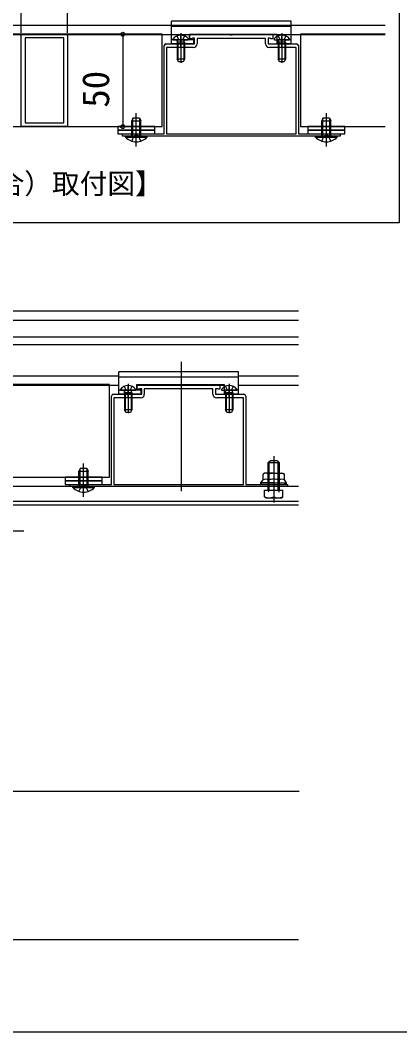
# Model space of a CAD drawing. Units: millimetres, scale not verified. Extents: x -875 to 875, y -1304 to 1297.
# Drawn here: x -147 to 59, y -1304 to -757 of the extents above; entities that cross this region are included whole.
import ezdxf
from ezdxf.enums import TextEntityAlignment as Align

# ---------------------------------------------------------------- set-up
doc = ezdxf.new("R2010")
doc.units = ezdxf.units.MM
doc.header["$LTSCALE"] = 8
for name, color, linetype in [('0-2_USER1', 3, 'Continuous'), ('0-3_YKK_11', 7, 'Continuous'), ('0-4_YKK_11E', 7, 'Continuous'), ('0-5_YKK_12', 2, 'Continuous'), ('0-6_YKK_13', 4, 'Continuous'), ('0-8_YKK_D', 6, 'Continuous'), ('0-9_YKK_ZWAK', 7, 'Continuous'), ('0-A_YSS_K', 3, 'Continuous')]:
    doc.layers.add(name, color=color, linetype=linetype)
doc.styles.add('ＭＳ ゴシック', font='')
doc.styles.get('ＭＳ ゴシック').set_extended_font_data('MS Gothic')

msp = doc.modelspace()

# ---------------------------------------------------------------- linework, layer by layer
at = {"layer": '0-3_YKK_11'}
for points in [[(-67.86, -769.562), (-52.36, -769.562), (-52.36, -769.087), (-52.473, -768.852), (-52.473, -768.072), (-52.36, -767.838), (-52.36, -766.562), (-53.56, -766.562), (-53.86, -766.862), (-54.86, -766.862), (-54.86, -764.562), (-33.131, -764.562), (-32.939, -764.705), (-31.981, -764.705), (-31.789, -764.562), (-10.06, -764.562), (-10.06, -766.862), (-11.06, -766.862), (-11.36, -766.562), (-12.56, -766.562), (-12.56, -767.838), (-12.448, -768.072), (-12.448, -768.852), (-12.56, -769.087), (-12.56, -769.562), (2.94, -769.562)], [(26.54, -819.562), (-91.46, -819.562), (-91.46, -818.362), (-84.418, -818.362), (-84.235, -818.482), (-83.685, -818.482), (-83.502, -818.362), (-68.86, -818.362), (-68.86, -770.562)], [(-67.66, -818.362), (2.74, -818.362), (2.74, -771.562), (-11.86, -771.562)], [(-53.06, -771.562), (-67.66, -771.562), (-67.66, -818.362)], [(-13.86, -769.562), (-13.86, -766.662), (-51.06, -766.662), (-51.06, -769.562)], [(3.94, -770.562), (3.94, -818.362), (18.582, -818.362), (18.765, -818.482), (19.315, -818.482), (19.498, -818.362), (26.54, -818.362), (26.54, -819.562)], [(-96.402, -959.2), (-80.902, -959.2), (-80.902, -958.724), (-81.014, -958.49), (-81.014, -957.71), (-80.902, -957.475), (-80.902, -956.2), (-82.102, -956.2), (-82.402, -956.5), (-83.402, -956.5), (-83.402, -954.2), (-61.672, -954.2), (-61.481, -954.343), (-60.522, -954.343), (-60.331, -954.2), (-38.602, -954.2), (-38.602, -956.5), (-39.602, -956.5), (-39.902, -956.2), (-41.102, -956.2), (-41.102, -957.475), (-40.989, -957.71), (-40.989, -958.49), (-41.102, -958.724), (-41.102, -959.2), (-25.602, -959.2)], [(-42.402, -959.2), (-42.402, -956.3), (-79.602, -956.3), (-79.602, -959.2)], [(-2.002, -1009.2), (-120.002, -1009.2), (-120.002, -1008), (-112.96, -1008), (-112.777, -1008.12), (-112.227, -1008.12), (-112.043, -1008), (-97.402, -1008), (-97.402, -960.2)], [(-96.202, -1008), (-25.802, -1008), (-25.802, -961.2), (-40.402, -961.2)], [(-81.602, -961.2), (-96.202, -961.2), (-96.202, -1008)], [(-24.602, -960.2), (-24.602, -1008), (-9.96, -1008), (-9.777, -1008.12), (-9.227, -1008.12), (-9.043, -1008), (-2.002, -1008), (-2.002, -1009.2)]]:
    msp.add_lwpolyline(points, dxfattribs=at)
for centre, radius, start, end in [((-67.86, -770.562), 1, 90, 180), ((-53.06, -769.562), 2, 270, 0), ((-11.86, -769.562), 2, 180, 270), ((2.94, -770.562), 1, 0, 90), ((-96.402, -960.2), 1, 90, 180), ((-81.602, -959.2), 2, 270, 0), ((-40.402, -959.2), 2, 180, 270), ((-25.602, -960.2), 1, 0, 90)]:
    msp.add_arc(centre, radius, start, end, dxfattribs=at)
at = {"layer": '0-4_YKK_11E'}
for points in [[(-146.259, -814.362), (-146.259, -764.362), (-121.259, -764.362), (-121.259, -814.362)], [(-144.259, -766.362), (-144.259, -812.362), (-123.259, -812.362), (-123.259, -766.362)]]:
    msp.add_lwpolyline(points, close=True, dxfattribs=at)
at = {"layer": '0-5_YKK_12'}
for p, q in [((-384.096, -759.562), (50.821, -759.562)), ((-384.096, -764.562), (50.821, -764.562)), ((3.967, -914.2), (-574.502, -914.2)), ((-574.502, -919.2), (3.967, -919.2)), ((-574.502, -928.2), (3.967, -928.2)), ((-574.502, -932.2), (3.967, -932.2)), ((-59.502, -1011.7), (-59.502, -941.7)), ((-258.602, -949.2), (-93.402, -949.2)), ((-28.602, -949.2), (3.967, -949.2)), ((-258.602, -954.2), (-93.402, -954.2)), ((-83.602, -954.2), (-36.402, -954.2)), ((-28.602, -954.2), (3.967, -954.2)), ((3.967, -1009.2), (-592.002, -1009.2)), ((3.967, -1017.2), (-592.002, -1017.2)), ((3.967, -1017.2), (-200.502, -1017.2)), ((3.967, -1019.2), (-592.002, -1019.2)), ((-207.002, -1033.2), (-144.959, -1033.2))]:
    msp.add_line(p, q, dxfattribs=at)
for points in [[(-394.777, -681.098), (58.525, -681.098), (58.525, -866.396), (-394.777, -866.396)], [(-262.46, -814.362), (-69.96, -814.362), (-69.96, -764.362), (-262.46, -764.362)], [(-253.502, -1004), (-98.502, -1004), (-98.502, -954), (-253.502, -954)]]:
    msp.add_lwpolyline(points, close=True, dxfattribs=at)
msp.add_lwpolyline([(50.821, -764.362), (5.04, -764.362), (5.04, -814.362), (50.821, -814.362)], dxfattribs=at)
at = {"layer": '0-6_YKK_13'}
for p, q in [((-0.06, -757.362), (-64.86, -757.362)), ((-64.86, -759.968), (-64.86, -757.362)), ((-64.86, -760.045), (-64.86, -759.968)), ((-64.86, -760.062), (-64.86, -760.045)), ((-64.86, -760.062), (-0.06, -760.062)), ((-64.86, -767.062), (-64.86, -760.062)), ((-0.06, -759.968), (-0.06, -757.362)), ((-0.06, -760.045), (-0.06, -759.968)), ((-0.06, -760.062), (-0.06, -760.045)), ((-0.06, -767.062), (-0.06, -760.062)), ((-61.935, -765.285), (-61.005, -767.15)), ((-59.86, -763.862), (-59.86, -779.825)), ((-59.86, -771.562), (-59.86, -765.362)), ((-57.785, -765.285), (-58.715, -767.15)), ((-55.06, -764.262), (-7.86, -764.262)), ((-55.06, -767.062), (-55.06, -764.262)), ((-7.86, -764.262), (-7.86, -767.062)), ((-7.135, -765.285), (-6.205, -767.15)), ((-5.06, -763.862), (-5.06, -779.825)), ((-5.06, -771.562), (-5.06, -765.362)), ((-2.985, -765.285), (-3.915, -767.15)), ((-64.86, -767.362), (-64.86, -767.062)), ((-52.86, -767.362), (-64.86, -767.362)), ((-64.86, -768.362), (-64.86, -767.362)), ((-64.86, -768.562), (-64.86, -768.362)), ((-63.836, -767.362), (-55.885, -767.362)), ((-61.86, -768.762), (-61.716, -767.95)), ((-57.86, -768.762), (-61.86, -768.762)), ((-61.86, -768.762), (-61.86, -777.962)), ((-61.481, -768.762), (-61.721, -767.747)), ((-61.481, -768.762), (-61.481, -778.72)), ((-61.005, -767.15), (-59.86, -767.759)), ((-58.715, -767.15), (-59.86, -767.759)), ((-58.239, -768.762), (-57.999, -767.747)), ((-58.239, -768.762), (-58.239, -778.72)), ((-57.86, -768.762), (-58.005, -767.95)), ((-57.86, -768.762), (-57.86, -777.962)), ((-55.06, -767.362), (-55.06, -767.062)), ((-52.86, -768.362), (-52.86, -767.362)), ((-52.86, -768.562), (-52.86, -768.362)), ((-52.86, -769.562), (-52.86, -768.562)), ((-9.036, -767.362), (-1.085, -767.362)), ((-7.86, -767.062), (-7.86, -767.362)), ((-7.86, -768.362), (-7.86, -768.562)), ((-7.86, -768.562), (-7.86, -769.562)), ((-0.06, -769.562), (-7.86, -769.562)), ((-7.06, -768.762), (-6.916, -767.95)), ((-3.06, -768.762), (-7.06, -768.762)), ((-7.06, -768.762), (-7.06, -777.962)), ((-6.681, -768.762), (-6.921, -767.747)), ((-6.681, -768.762), (-6.681, -778.72)), ((-6.205, -767.15), (-5.06, -767.759)), ((-3.915, -767.15), (-5.06, -767.759)), ((-3.439, -768.762), (-3.199, -767.747)), ((-3.439, -768.762), (-3.439, -778.72)), ((-3.06, -768.762), (-3.205, -767.95)), ((-3.06, -768.762), (-3.06, -777.962)), ((-0.06, -767.362), (-0.06, -767.062)), ((-0.06, -768.562), (-0.06, -768.362)), ((-0.06, -769.562), (-0.06, -768.562)), ((-57.86, -777.962), (-61.86, -777.962)), ((-61.16, -779.362), (-61.86, -777.962)), ((-58.56, -779.362), (-61.16, -779.362)), ((-57.86, -777.962), (-58.56, -779.362)), ((-3.06, -777.962), (-7.06, -777.962)), ((-6.36, -779.362), (-7.06, -777.962)), ((-3.76, -779.362), (-6.36, -779.362)), ((-3.06, -777.962), (-3.76, -779.362)), ((-85.66, -809.562), (-86.46, -811.262)), ((-85.806, -819.562), (-85.806, -809.872)), ((-85.66, -809.562), (-82.26, -809.562)), ((-83.96, -825.062), (-83.96, -807.062)), ((-82.26, -809.562), (-81.46, -811.262)), ((-82.115, -819.562), (-82.115, -809.872)), ((17.34, -809.562), (16.54, -811.262)), ((17.194, -819.562), (17.194, -809.872)), ((17.34, -809.562), (20.74, -809.562)), ((19.04, -825.062), (19.04, -807.062)), ((20.74, -809.562), (21.54, -811.262)), ((20.885, -819.562), (20.885, -809.872)), ((-81.46, -819.562), (-81.46, -811.262)), ((21.54, -819.562), (21.54, -811.262)), ((-89.86, -820.071), (-89.86, -819.562)), ((-89.86, -819.562), (-78.06, -819.562)), ((13.14, -820.071), (13.14, -819.562)), ((13.14, -819.562), (24.94, -819.562)), ((-28.602, -947), (-93.402, -947)), ((-93.402, -949.606), (-93.402, -947)), ((-93.402, -949.683), (-93.402, -949.606)), ((-93.402, -949.7), (-93.402, -949.683)), ((-93.402, -949.7), (-28.602, -949.7)), ((-93.402, -956.7), (-93.402, -949.7)), ((-28.602, -949.606), (-28.602, -947)), ((-28.602, -949.683), (-28.602, -949.606)), ((-28.602, -949.7), (-28.602, -949.683)), ((-28.602, -956.7), (-28.602, -949.7)), ((-93.402, -957), (-93.402, -956.7)), ((-81.402, -957), (-93.402, -957)), ((-93.402, -958), (-93.402, -957)), ((-92.377, -957), (-84.426, -957)), ((-90.477, -954.923), (-89.547, -956.788)), ((-90.402, -958.4), (-90.257, -957.588)), ((-90.023, -958.4), (-90.263, -957.385)), ((-89.547, -956.788), (-88.402, -957.397)), ((-88.402, -953.5), (-88.402, -969.463)), ((-88.402, -961.2), (-88.402, -955)), ((-87.257, -956.788), (-88.402, -957.397)), ((-86.327, -954.923), (-87.257, -956.788)), ((-86.781, -958.4), (-86.54, -957.385)), ((-86.402, -958.4), (-86.546, -957.588)), ((-83.602, -953.9), (-36.402, -953.9)), ((-83.602, -956.7), (-83.602, -953.9)), ((-83.602, -957), (-83.602, -956.7)), ((-81.402, -958), (-81.402, -957)), ((-37.577, -957), (-29.626, -957)), ((-36.402, -953.9), (-36.402, -956.7)), ((-36.402, -956.7), (-36.402, -957)), ((-35.677, -954.923), (-34.747, -956.788)), ((-35.602, -958.4), (-35.457, -957.588)), ((-35.223, -958.4), (-35.463, -957.385)), ((-34.747, -956.788), (-33.602, -957.397)), ((-33.602, -953.5), (-33.602, -969.463)), ((-33.602, -961.2), (-33.602, -955)), ((-32.457, -956.788), (-33.602, -957.397)), ((-31.527, -954.923), (-32.457, -956.788)), ((-31.981, -958.4), (-31.74, -957.385)), ((-31.602, -958.4), (-31.746, -957.588)), ((-28.602, -957), (-28.602, -956.7)), ((-93.402, -958.2), (-93.402, -958)), ((-86.402, -958.4), (-90.402, -958.4)), ((-90.402, -958.4), (-90.402, -967.6)), ((-90.023, -958.4), (-90.023, -968.358)), ((-86.781, -958.4), (-86.781, -968.358)), ((-86.402, -958.4), (-86.402, -967.6)), ((-81.402, -958.2), (-81.402, -958)), ((-81.402, -959.2), (-81.402, -958.2)), ((-36.402, -958), (-36.402, -958.2)), ((-36.402, -958.2), (-36.402, -959.2)), ((-28.602, -959.2), (-36.402, -959.2)), ((-31.602, -958.4), (-35.602, -958.4)), ((-35.602, -958.4), (-35.602, -967.6)), ((-35.223, -958.4), (-35.223, -968.358)), ((-31.981, -958.4), (-31.981, -968.358)), ((-31.602, -958.4), (-31.602, -967.6)), ((-28.602, -958.2), (-28.602, -958)), ((-28.602, -959.2), (-28.602, -958.2)), ((-86.402, -967.6), (-90.402, -967.6)), ((-89.702, -969), (-90.402, -967.6)), ((-86.402, -967.6), (-87.102, -969)), ((-31.602, -967.6), (-35.602, -967.6)), ((-34.902, -969), (-35.602, -967.6)), ((-31.602, -967.6), (-32.302, -969)), ((-87.102, -969), (-89.702, -969)), ((-32.302, -969), (-34.902, -969)), ((-12.502, -996.2), (-11.502, -995.2)), ((-12.502, -996.2), (-6.502, -996.2)), ((-12.502, -1011.2), (-12.502, -996.2)), ((-11.962, -1011.2), (-11.962, -995.66)), ((-7.502, -995.2), (-11.502, -995.2)), ((-9.502, -992.7), (-9.502, -1017.7)), ((-6.502, -996.2), (-7.502, -995.2)), ((-7.042, -1011.2), (-7.042, -995.66)), ((-6.502, -996.2), (-6.502, -1011.2)), ((-114.202, -999.2), (-115.002, -1000.9)), ((-114.347, -1009.2), (-114.347, -999.51)), ((-114.202, -999.2), (-110.802, -999.2)), ((-112.502, -1014.7), (-112.502, -996.7)), ((-110.802, -999.2), (-110.002, -1000.9)), ((-110.656, -1009.2), (-110.656, -999.51)), ((-110.002, -1009.2), (-110.002, -1000.9)), ((-16.502, -1008), (-16.502, -1007.2)), ((-14.502, -1002), (-15.275, -1002.447)), ((-15.275, -1005.6), (-15.275, -1002.447)), ((-9.502, -1002), (-14.502, -1002)), ((-12.388, -1005.6), (-12.388, -1002.447)), ((-9.502, -1002), (-4.502, -1002)), ((-6.615, -1005.6), (-6.615, -1002.447)), ((-4.502, -1002), (-3.728, -1002.447)), ((-3.728, -1005.6), (-3.728, -1002.447)), ((-2.502, -1008), (-2.502, -1007.2)), ((-118.402, -1009.709), (-118.402, -1009.2)), ((-118.402, -1009.2), (-106.602, -1009.2)), ((-9.502, -1008), (-16.502, -1008)), ((-14.502, -1011.2), (-4.502, -1011.2)), ((-14.502, -1014.75), (-14.502, -1011.2)), ((-12.502, -1011.2), (-6.502, -1011.2)), ((-11.962, -1011.2), (-12.502, -1012.135)), ((-9.502, -1008), (-2.502, -1008)), ((-9.502, -1011.2), (-9.502, -1014.753)), ((-7.042, -1011.2), (-6.502, -1012.135)), ((-4.502, -1014.75), (-4.502, -1011.2)), ((-13.728, -1015.197), (-14.502, -1014.75)), ((-13.722, -1015.2), (-5.281, -1015.2)), ((-5.275, -1015.197), (-4.502, -1014.75))]:
    msp.add_line(p, q, dxfattribs=at)
for points in [[(-52.86, -769.562), (-64.86, -769.562), (-64.86, -768.562)], [(-0.06, -768.362), (-0.06, -767.362), (-7.86, -767.362), (-7.86, -768.362)], [(-86.46, -819.562), (-86.46, -811.262), (-81.46, -811.262)], [(16.54, -819.562), (16.54, -811.262), (21.54, -811.262)], [(-89.86, -820.071), (-78.06, -820.071), (-78.06, -819.562)], [(-86.46, -822.173), (-85.105, -819.395), (-83.96, -818.786)], [(-81.46, -822.173), (-82.815, -819.395), (-83.96, -818.786)], [(13.14, -820.071), (24.94, -820.071), (24.94, -819.562)], [(16.54, -822.173), (17.895, -819.395), (19.04, -818.786)], [(21.54, -822.173), (20.185, -819.395), (19.04, -818.786)], [(-28.602, -958), (-28.602, -957), (-36.402, -957), (-36.402, -958)], [(-81.402, -959.2), (-93.402, -959.2), (-93.402, -958.2)], [(-115.002, -1009.2), (-115.002, -1000.9), (-110.002, -1000.9)], [(-9.502, -1007.2), (-16.502, -1007.2), (-15.275, -1005.6)], [(-9.502, -1007.2), (-2.502, -1007.2), (-3.728, -1005.6)], [(-118.402, -1009.709), (-106.602, -1009.709), (-106.602, -1009.2)], [(-115.002, -1011.811), (-113.647, -1009.033), (-112.502, -1008.424)], [(-110.002, -1011.811), (-111.357, -1009.033), (-112.502, -1008.424)]]:
    msp.add_lwpolyline(points, dxfattribs=at)
for points in [[(-73.96, -814.362), (-93.96, -814.362), (-93.96, -816.362), (-73.96, -816.362)], [(29.04, -814.362), (9.04, -814.362), (9.04, -816.362), (29.04, -816.362)], [(-73.96, -816.362), (-93.96, -816.362), (-93.96, -818.362), (-73.96, -818.362)], [(29.04, -816.362), (9.04, -816.362), (9.04, -818.362), (29.04, -818.362)], [(-102.502, -1004), (-122.502, -1004), (-122.502, -1006), (-102.502, -1006)], [(-102.502, -1006), (-122.502, -1006), (-122.502, -1008), (-102.502, -1008)]]:
    msp.add_lwpolyline(points, close=True, dxfattribs=at)
for centre, radius, start, end in [((-59.86, -770.162), 5.3, 37.71409, 142.28591), ((-5.06, -770.162), 5.3, 37.71409, 142.28591), ((-63.836, -767.088), 0.274, 142.28591, 270), ((-62.208, -767.862), 0.5, 349.90904, 90), ((-57.513, -767.862), 0.5, 90, 190.09096), ((-55.885, -767.088), 0.274, 270, 37.71409), ((-9.036, -767.088), 0.274, 142.28591, 270), ((-7.408, -767.862), 0.5, 349.90904, 90), ((-2.713, -767.862), 0.5, 90, 190.09096), ((-1.085, -767.088), 0.274, 270, 37.71409), ((-83.96, -814.33), 8.232, 224.2189, 315.7811), ((19.04, -814.33), 8.232, 224.2189, 315.7811), ((-92.377, -956.726), 0.274, 142.28591, 270), ((-88.402, -959.8), 5.3, 37.71409, 142.28591), ((-90.749, -957.5), 0.5, 349.90904, 90), ((-86.054, -957.5), 0.5, 90, 190.09096), ((-84.426, -956.726), 0.274, 270, 37.71409), ((-37.577, -956.726), 0.274, 142.28591, 270), ((-33.602, -959.8), 5.3, 37.71409, 142.28591), ((-35.949, -957.5), 0.5, 349.90904, 90), ((-31.254, -957.5), 0.5, 90, 190.09096), ((-29.626, -956.726), 0.274, 270, 37.71409), ((-13.832, -1004.556), 2.556, 55.61575, 124.38425), ((-13.832, -1007.709), 2.556, 55.61575, 124.38425), ((-9.502, -1011.553), 9.553, 90, 107.58795), ((-9.502, -1014.707), 9.553, 90, 107.58795), ((-9.502, -1011.553), 9.553, 72.41205, 90), ((-9.502, -1014.707), 9.553, 72.41205, 90), ((-5.171, -1004.556), 2.556, 55.61575, 124.38425), ((-5.171, -1007.709), 2.556, 55.61575, 124.38425), ((-112.502, -1003.968), 8.232, 224.2189, 315.7811), ((-12.002, -1008.031), 7.169, 249.59205, 290.40795), ((-7.002, -1008.031), 7.169, 249.59205, 290.40795)]:
    msp.add_arc(centre, radius, start, end, dxfattribs=at)
for centre, start_param, end_param in [((-15.002, -1007.2), 6.2831853, 7.8539816), ((-4.002, -1007.2), 1.5707963, 3.1415927)]:
    msp.add_ellipse(centre, major_axis=(-1.5, 0), ratio=0.533333, start_param=start_param, end_param=end_param, dxfattribs=at)
at = {"layer": '0-8_YKK_D'}
for p, q in [((-146.259, -763.662), (-146.259, -713.562)), ((-121.259, -763.662), (-121.259, -713.562)), ((-91.259, -764.362), (-91.259, -814.362)), ((-612.002, -1254.2), (3.967, -1254.2))]:
    msp.add_line(p, q, dxfattribs=at)
for centre in [(-91.259, -764.362), (-91.259, -814.362)]:
    msp.add_circle(centre, 1.075, dxfattribs=at)
at = {"layer": '0-9_YKK_ZWAK'}
msp.add_lwpolyline([(-875, -1304.2), (875, -1304.2), (875, 1245.8)], dxfattribs=at)
at = {"layer": '0-A_YSS_K'}
msp.add_line((4.29, -1174.2), (-796.491, -1174.2), dxfattribs=at)

# ---------------------------------------------------------------- texts
at = {"layer": '0-2_USER1', "style": 'ＭＳ ゴシック'}
msp.add_text('【補強材（X＝112以上の場合）取付図】', height=11, dxfattribs=at).set_placement((-339.611, -854.041), align=Align.BOTTOM_LEFT)
at = {"layer": '0-8_YKK_D', "style": 'ＭＳ ゴシック'}
msp.add_text('50', height=14.66, rotation=90, dxfattribs=at).set_placement((-94.259, -804.135), align=Align.BOTTOM_LEFT)

doc.saveas('drawing.dxf')
